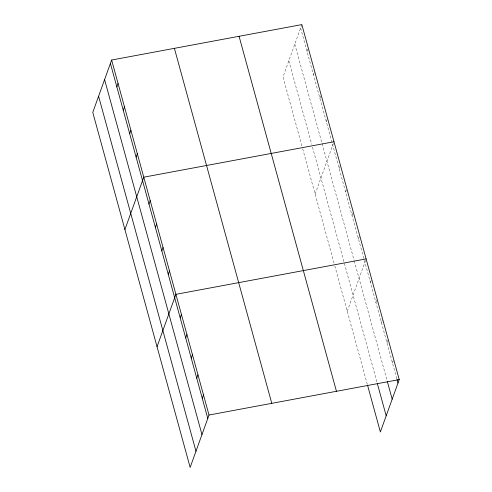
<?xml version="1.0" encoding="UTF-8"?>
<svg xmlns="http://www.w3.org/2000/svg" width="492" height="492" viewBox="0 0 492 492"><rect width="100%" height="100%" fill="white"/><g stroke="black" fill="none" stroke-linecap="round" stroke-linejoin="round"><path stroke-width="0.37" stroke-dasharray="2.46 1.84" d="M301.848 24.6L282.992 76.973L302.272 147.262M307.045 51.439L308.029 48.714M313.472 74.87L314.702 71.457M319.898 98.302L320.882 95.571M326.325 121.727L327.555 118.32M315.126 194.119L333.736 142.428M339.179 168.59L340.163 165.859M345.605 192.015L346.835 188.608M352.032 215.447L353.016 212.722M358.465 238.878L359.689 235.465M347.26 311.27L365.87 259.579M370.408 282.42L371.386 279.696M375.925 302.537L376.909 299.812M381.441 322.654L382.425 319.929M386.964 342.77L387.942 340.046M392.481 362.887L393.465 360.162M300.618 28.007L396.816 378.692M294.8 44.169L321.916 143.012M322.119 143.744L354.049 260.157M354.252 260.889L387.056 380.482M288.81 60.811L311.707 144.285M312.506 147.213L377.124 382.764M302.672 148.725L334.406 264.407M334.812 265.871L367.364 384.547"/><path stroke-width="0.74" d="M111.629 60.03L92.773 112.404L190.152 467.4L209.008 415.027L111.629 60.03L301.848 24.6L399.227 379.596L380.371 431.97L367.561 385.267M116.832 86.875L118.055 83.462M123.258 110.3L124.482 106.893M129.685 133.732L130.909 130.325M136.112 157.163L137.336 153.75M124.913 229.555L143.762 177.181L333.982 141.751M148.965 204.02L150.189 200.613M155.392 227.452L156.616 224.038M161.819 250.883L163.043 247.47M168.246 274.308L169.476 270.901M157.046 346.7L175.902 294.333L366.116 258.897M180.189 317.857L181.419 314.45M185.705 337.973L186.935 334.566M191.228 358.09L192.452 354.677M196.745 378.207L197.975 374.793M202.261 398.323L203.491 394.91M209.008 415.027L399.227 379.596M397.013 379.412L397.997 383.004M387.253 381.202L392.179 399.16M377.321 383.477L386.189 415.808M239.075 36.291L336.454 391.288M174.402 48.339L271.781 403.335M110.405 63.443L207.784 418.44M104.587 79.599L201.966 434.596M98.591 96.248L195.97 451.244"/></g></svg>
